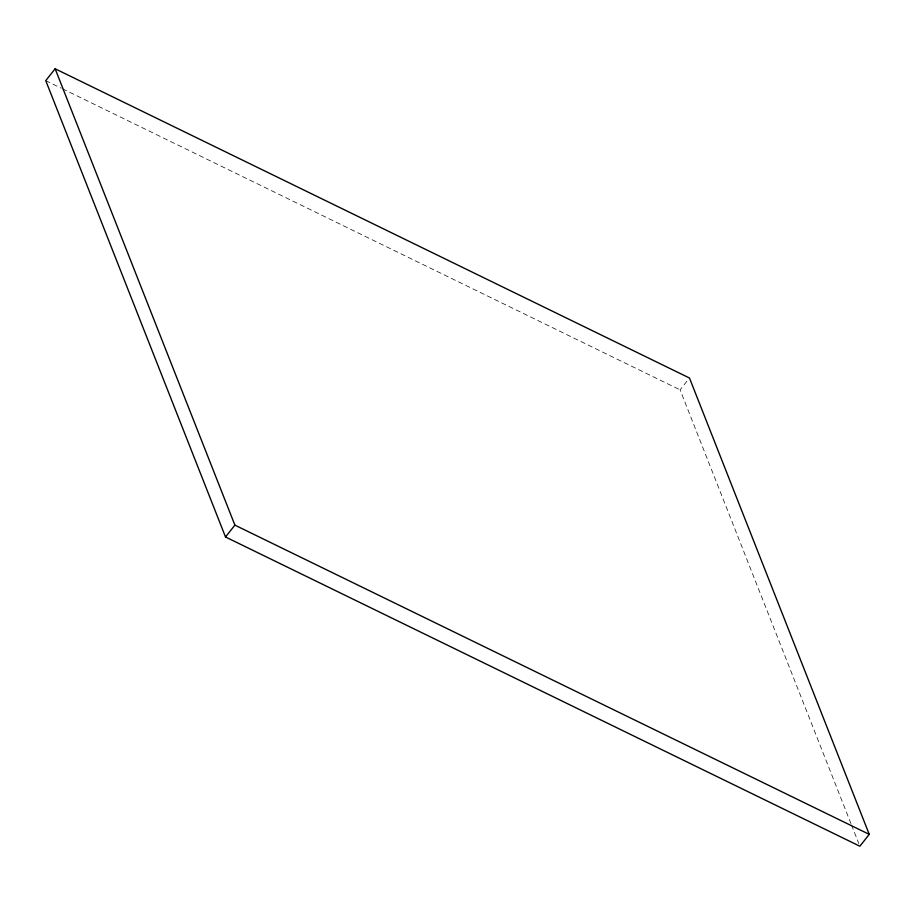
<?xml version="1.0" encoding="UTF-8"?>
<svg xmlns="http://www.w3.org/2000/svg" width="915" height="915" viewBox="0 0 915 915"><rect width="100%" height="100%" fill="white"/><g stroke="black" fill="none" stroke-linecap="round" stroke-linejoin="round"><path stroke-width="0.69" stroke-dasharray="4.58 3.43" d="M850.973 823.66L680.108 389.87L687.783 380.171M45.75 80.634L61.156 88.149M62.449 88.778L680.108 389.87M851.499 824.987L858.819 843.561"/><path stroke-width="1.37" d="M55.14 68.785L45.75 80.634L225.513 536.979L859.86 846.215L869.25 834.366L689.487 378.021L55.14 68.785L234.892 525.13L869.25 834.366M225.513 536.979L234.892 525.13"/></g></svg>
